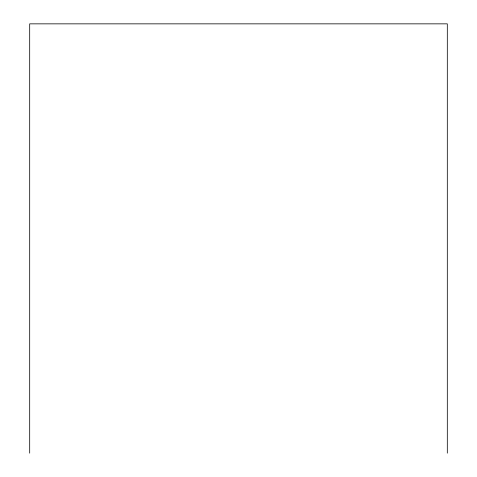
<?xml version="1.0" encoding="UTF-8"?>
<svg xmlns="http://www.w3.org/2000/svg" width="477" height="477" viewBox="0 0 477 477"><rect width="100%" height="100%" fill="white"/><g stroke="black" fill="none" stroke-linecap="round" stroke-linejoin="round"><path stroke-width="0.72" d="M447.313 453.15L447.313 23.85L29.687 23.85L29.687 453.15"/></g></svg>
